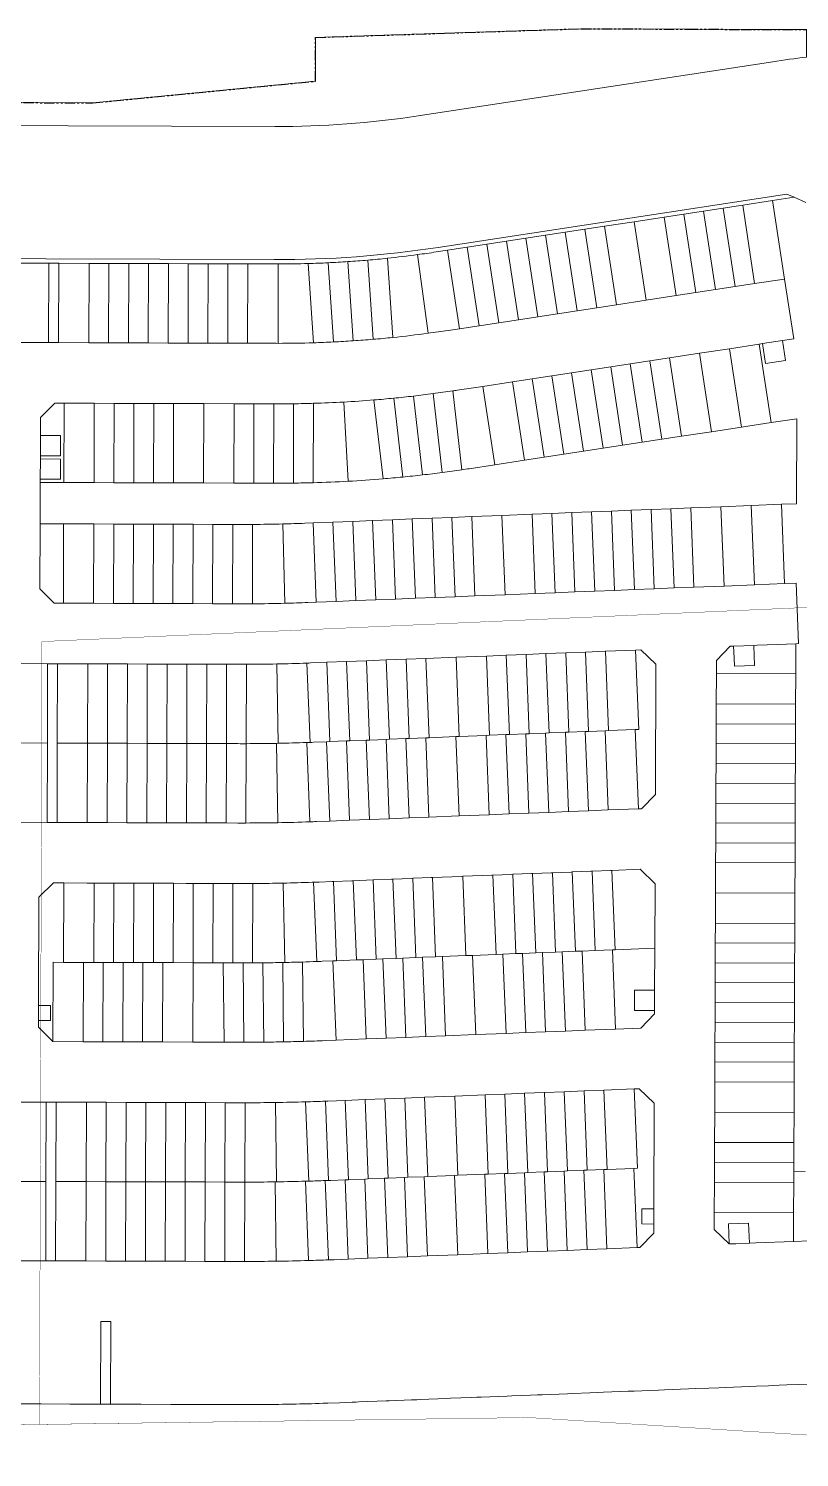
# Model space of a CAD drawing. Header units: centimetres. Extents: x -6122352 to 6876996, y -1694241 to 2592194.
# Drawn here: x -4931171 to -4698046, y 102503 to 534638 of the extents above; entities that cross this region are included whole.
import ezdxf

# ---------------------------------------------------------------- set-up
doc = ezdxf.new("R2010")
doc.units = ezdxf.units.CM
doc.header["$MEASUREMENT"] = 0
doc.linetypes.add('23585-XR-AR-DAMAC PLOT LIMITS$0$PHANTOM2', pattern=[1.25, 0.625, -0.125, 0.125, -0.125, 0.125, -0.125])
for name, color, linetype, lineweight, true_color in [('23585-XR-AR-DAMAC PLOT LIMITS$0$1-End units', 7, 'Continuous', 5, 0xf8991e), ('23585-XR-AR-DAMAC PLOT LIMITS$0$1-Open Space', 7, 'Continuous', 5, 0x90cf5a), ('23585-XR-AR-DAMAC PLOT LIMITS$0$1-Utility', 7, 'Continuous', 5, 0x8db1ff)]:
    doc.layers.add(name, color=color, linetype=linetype, lineweight=lineweight, true_color=true_color)
doc.layers.add('23585-XR-AR-DAMAC PLOT LIMITS$0$1-Mid units', color=41, linetype='Continuous', lineweight=5)
doc.layers.add('A-ANNO-TEXT', color=3, linetype='Continuous', lineweight=25)
doc.layers.add('23585-XR-AR-DAMAC PLOT LIMITS$0$D-Phase New', color=7, linetype='Continuous', true_color=0x000080)
doc.layers.add('23585-XR-AR-DAMAC PLOT LIMITS$0$PROJECT_LIMIT', color=1, linetype='Continuous')
doc.layers.add('@MI-REF LAYER', color=7, linetype='Continuous')

# ---------------------------------------------------------------- blocks, each defined once
blk = doc.blocks.new('23585-XR-AR-DAMAC PLOT LIMITS')
at = {"layer": '23585-XR-AR-DAMAC PLOT LIMITS$0$1-End units', "color": 251, "true_color": 0x636466}
for points in [[(496263.08, 2769435.82), (496257.99, 2769428.21), (496238.05, 2769441.57), (496243.14, 2769449.17)], [(496224.7, 2769421.63), (496244.64, 2769408.27), (496239.55, 2769400.67), (496219.61, 2769414.02)], [(496272.43, 2769416.88), (496292.37, 2769403.53), (496287.28, 2769395.93), (496267.34, 2769409.28)], [(496219.61, 2769414.02), (496239.55, 2769400.67), (496234.46, 2769393.07), (496214.52, 2769406.42)], [(496267.34, 2769409.28), (496287.28, 2769395.93), (496282.19, 2769388.32), (496262.25, 2769401.68)], [(496262.25, 2769401.68), (496282.19, 2769388.32), (496277.1, 2769380.72), (496257.16, 2769394.07)], [(496312.68, 2769389.1), (496331.01, 2769373.61), (496325.1, 2769366.62), (496306.78, 2769382.12)], [(496306.78, 2769382.12), (496325.1, 2769366.62), (496319.19, 2769359.63), (496300.87, 2769375.13)], [(496300.87, 2769375.13), (496319.19, 2769359.63), (496313.29, 2769352.65), (496294.96, 2769368.14)], [(496360.17, 2769351.43), (496343.89, 2769333.8), (496337.16, 2769340), (496353.44, 2769357.64)], [(496250.39, 2769340.84), (496245.3, 2769333.23), (496225.36, 2769346.59), (496230.45, 2769354.19)], [(496263.97, 2769331.49), (496282.3, 2769315.99), (496276.39, 2769309.01), (496258.06, 2769324.5)], [(496333.06, 2769310.52), (496327.82, 2769304.32), (496309.49, 2769319.81), (496315.4, 2769326.8), (496333.72, 2769311.3)], [(496258.06, 2769324.5), (496276.39, 2769309.01), (496270.48, 2769302.02), (496252.15, 2769317.51)], [(496402.16, 2769312.67), (496385.88, 2769295.03), (496379.16, 2769301.24), (496395.44, 2769318.87)], [(496351.39, 2769295.02), (496345.48, 2769288.04), (496327.15, 2769303.53), (496327.82, 2769304.32), (496333.06, 2769310.52)], [(496408.88, 2769306.46), (496392.6, 2769288.82), (496385.88, 2769295.03), (496402.16, 2769312.67)], [(496304.57, 2769276.83), (496303.91, 2769276.04), (496298.66, 2769269.84), (496280.34, 2769285.33), (496286.25, 2769292.32)], [(496178.45, 2769287.6), (496196.1, 2769271.33), (496189.89, 2769264.6), (496172.25, 2769280.87)], [(496117.52, 2769283.9), (496135.16, 2769267.64), (496128.96, 2769260.91), (496111.31, 2769277.18)], [(496298.66, 2769269.84), (496298, 2769269.05), (496292.76, 2769262.85), (496274.43, 2769278.35), (496280.34, 2769285.33)], [(496371.48, 2769283.42), (496385.8, 2769270.2), (496378.03, 2769261.02), (496359.7, 2769276.51), (496365.21, 2769283.03)], [(496172.25, 2769280.87), (496189.89, 2769264.6), (496183.69, 2769257.87), (496166.05, 2769274.14)], [(496109.28, 2769274.97), (496126.93, 2769258.7), (496120.73, 2769251.98), (496103.08, 2769268.24)], [(496322.24, 2769260.54), (496316.33, 2769253.56), (496298, 2769269.05), (496298.66, 2769269.84), (496303.91, 2769276.04)], [(496450.88, 2769267.69), (496434.6, 2769250.06), (496427.87, 2769256.27), (496444.15, 2769273.9)], [(496316.33, 2769253.56), (496310.42, 2769246.57), (496292.09, 2769262.07), (496292.76, 2769262.85), (496298, 2769269.05)], [(496457.6, 2769261.49), (496441.32, 2769243.85), (496434.6, 2769250.06), (496450.88, 2769267.69)], [(496395.83, 2769244.9), (496389.92, 2769237.91), (496371.6, 2769253.41), (496374.16, 2769256.44), (496377.5, 2769260.4)], [(496149.78, 2769256.5), (496167.43, 2769240.23), (496161.22, 2769233.5), (496143.58, 2769249.77)], [(496473.14, 2769247.14), (496456.86, 2769229.51), (496450.14, 2769235.71), (496466.42, 2769253.35)], [(496354.79, 2769233.53), (496350.19, 2769228.1), (496348.88, 2769226.54), (496330.55, 2769242.04), (496336.21, 2769248.73), (496336.46, 2769249.02)], [(496348.88, 2769226.54), (496344.28, 2769221.11), (496342.97, 2769219.55), (496324.64, 2769235.05), (496330.3, 2769241.74), (496330.55, 2769242.04)], [(496430.65, 2769220.56), (496425.4, 2769214.36), (496407.08, 2769229.86), (496412.99, 2769236.85), (496431.31, 2769221.35)], [(496176.62, 2769231.75), (496194.27, 2769215.49), (496188.07, 2769208.76), (496170.42, 2769225.02)], [(496374.43, 2769219.59), (496368.52, 2769212.6), (496350.19, 2769228.1), (496354.79, 2769233.53), (496356.1, 2769235.08)], [(496368.52, 2769212.6), (496362.61, 2769205.61), (496344.28, 2769221.11), (496348.88, 2769226.54), (496350.19, 2769228.1)], [(496448.98, 2769205.07), (496443.07, 2769198.08), (496424.74, 2769213.58), (496425.4, 2769214.36), (496430.65, 2769220.56)], [(496206.56, 2769201.82), (496224.21, 2769185.56), (496218.01, 2769178.83), (496200.36, 2769195.09)], [(496347.12, 2769187.29), (496341.21, 2769180.3), (496322.88, 2769195.79), (496323.6, 2769196.65), (496327.47, 2769201.23), (496328.79, 2769202.78)], [(496402.16, 2769186.87), (496401.5, 2769186.09), (496396.25, 2769179.89), (496377.93, 2769195.38), (496383.83, 2769202.37)], [(496198.33, 2769192.89), (496215.97, 2769176.62), (496209.77, 2769169.89), (496192.12, 2769186.16)], [(496396.25, 2769179.89), (496395.59, 2769179.1), (496390.34, 2769172.9), (496372.02, 2769188.39), (496377.93, 2769195.38)], [(496224.21, 2769185.56), (496241.85, 2769169.29), (496235.65, 2769162.56), (496218.01, 2769178.83)], [(496419.82, 2769170.59), (496413.92, 2769163.6), (496395.59, 2769179.1), (496396.25, 2769179.89), (496401.5, 2769186.09)], [(496413.92, 2769163.6), (496408.01, 2769156.62), (496389.68, 2769172.11), (496390.34, 2769172.9), (496395.59, 2769179.1)], [(496215.97, 2769176.62), (496233.62, 2769160.36), (496227.42, 2769153.63), (496209.77, 2769169.89)], [(496318.78, 2769154.92), (496312.37, 2769147.96), (496294.72, 2769164.23), (496298.79, 2769168.64), (496300.92, 2769170.96)], [(496312.37, 2769147.96), (496306.17, 2769141.24), (496288.52, 2769157.5), (496290.65, 2769159.82), (496294.72, 2769164.23)], [(496256.74, 2769158.44), (496274.39, 2769142.17), (496272.25, 2769139.86), (496268.19, 2769135.44), (496250.54, 2769151.71), (496255.31, 2769156.89)], [(496289.9, 2769123.59), (496283.7, 2769116.86), (496266.05, 2769133.13), (496268.19, 2769135.44), (496272.25, 2769139.86)], [(496304.06, 2769111.95), (496321.7, 2769095.68), (496315.5, 2769088.95), (496297.86, 2769105.22)], [(496313.47, 2769086.75), (496307.27, 2769080.02), (496289.62, 2769096.29), (496295.82, 2769103.01)], [(496321.7, 2769095.68), (496339.35, 2769079.42), (496333.15, 2769072.69), (496315.5, 2769088.95)], [(496313.47, 2769086.75), (496331.12, 2769070.48), (496324.91, 2769063.75), (496307.27, 2769080.02)]]:
    blk.add_lwpolyline(points, close=True, dxfattribs=at)
for points in [[(496207.75, 2769353.18), (496205.8, 2769350.28, -0.004464), (496202.37, 2769345.25), (496182.67, 2769358.96, 0.004464), (496185.86, 2769363.63), (496187.81, 2769366.54)], [(496202.37, 2769345.25, -0.007897), (496196.09, 2769336.51), (496177.33, 2769351.51, 0.00723), (496182.67, 2769358.96)], [(496245.3, 2769333.23), (496240.95, 2769326.74, -0.001457), (496239.7, 2769324.89), (496220.26, 2769338.98, 0.000934), (496221.01, 2769340.09), (496225.36, 2769346.59)], [(496181.09, 2769317.77, -0.007897), (496173.95, 2769309.72), (496156.25, 2769325.93, 0.00723), (496162.34, 2769332.77)], [(496173.95, 2769309.72, -0.000806), (496173.2, 2769308.91), (496167.7, 2769302.93), (496150.05, 2769319.2), (496155.56, 2769325.17, 0.000806), (496156.25, 2769325.93)], [(496225.62, 2769305.46, -0.0069), (496219.03, 2769297.18), (496200.46, 2769312.39, 0.006376), (496206.18, 2769319.55)], [(496219.03, 2769297.18, -0.006895), (496212.23, 2769289.1), (496194.57, 2769305.38, 0.006376), (496200.46, 2769312.39)], [(496239.49, 2769265.36), (496237.86, 2769263.44, -0.003554), (496233.32, 2769258.15), (496215.21, 2769273.9, 0.003554), (496219.54, 2769278.94), (496221.16, 2769280.86)], [(496233.32, 2769258.15, -0.005011), (496226.79, 2769250.79), (496209.14, 2769267.06, 0.004901), (496215.21, 2769273.9)], [(496269.51, 2769235.36, -0.000482), (496268.85, 2769234.58, -0.004035), (496263.21, 2769228.07), (496245.2, 2769243.93, 0.004495), (496251.18, 2769250.86)], [(496263.21, 2769228.07), (496262.85, 2769227.66, -0.004291), (496256.74, 2769220.85), (496239.09, 2769237.12, 0.004493), (496245.2, 2769243.93)], [(496287.17, 2769219.08, -0.004334), (496280.85, 2769211.78), (496262.85, 2769227.66), (496263.21, 2769228.07, 0.004035), (496268.85, 2769234.58)], [(496280.85, 2769211.78, -0.004341), (496274.38, 2769204.59), (496256.74, 2769220.85, 0.004291), (496262.85, 2769227.66)], [(496319.72, 2769192.06, -0.00178), (496316.95, 2769188.82, -0.002243), (496313.42, 2769184.77), (496295.39, 2769200.61, 0.003796), (496301.1, 2769207.22), (496301.4, 2769207.56)], [(496313.42, 2769184.77), (496313.01, 2769184.3, -0.002502), (496309.02, 2769179.82, -0.001314), (496306.91, 2769177.48), (496289.26, 2769193.74, 0.003459), (496294.57, 2769199.68, 0.000537), (496295.39, 2769200.61)], [(496341.21, 2769180.3), (496339.12, 2769177.83, -0.002661), (496334.81, 2769172.78), (496316.95, 2769188.82, 0.00178), (496319.72, 2769192.06, 0.000689), (496320.79, 2769193.32), (496322.88, 2769195.79)], [(496367.08, 2769145.43), (496366.4, 2769144.65, -0.003274), (496360.65, 2769138.1), (496342.71, 2769154.04, 0.003566), (496348.75, 2769160.93)], [(496360.65, 2769138.1), (496360.36, 2769137.77, -0.003436), (496354.23, 2769130.98), (496336.59, 2769147.24, 0.003565), (496342.71, 2769154.04)], [(496384.73, 2769129.15, -0.003539), (496378.29, 2769121.82), (496360.36, 2769137.77), (496360.65, 2769138.1, 0.003274), (496366.4, 2769144.65)], [(496378.29, 2769121.82, -0.003469), (496371.88, 2769114.71), (496354.23, 2769130.98, 0.003436), (496360.36, 2769137.77)]]:
    blk.add_lwpolyline(points, format="xyb", close=True, dxfattribs=at)
at = {"layer": '23585-XR-AR-DAMAC PLOT LIMITS$0$1-Mid units', "color": 251, "true_color": 0x636466}
for points in [[(496238.05, 2769441.57), (496257.99, 2769428.21), (496254.66, 2769423.23), (496234.71, 2769436.58)], [(496234.71, 2769436.58), (496254.66, 2769423.23), (496251.32, 2769418.24), (496231.37, 2769431.6)], [(496231.37, 2769431.6), (496251.32, 2769418.24), (496247.98, 2769413.26), (496228.04, 2769426.61)], [(496228.04, 2769426.61), (496247.98, 2769413.26), (496244.64, 2769408.27), (496224.7, 2769421.63)], [(496214.52, 2769406.42), (496234.46, 2769393.07), (496231.12, 2769388.08), (496211.18, 2769401.43)], [(496211.18, 2769401.43), (496231.12, 2769388.08), (496227.78, 2769383.1), (496207.84, 2769396.45)], [(496207.84, 2769396.45), (496227.78, 2769383.1), (496224.44, 2769378.11), (496204.5, 2769391.46)], [(496204.5, 2769391.46), (496224.44, 2769378.11), (496221.1, 2769373.12), (496201.16, 2769386.48)], [(496257.16, 2769394.07), (496277.1, 2769380.72), (496273.76, 2769375.74), (496253.82, 2769389.09)], [(496201.16, 2769386.48), (496221.1, 2769373.12), (496217.77, 2769368.14), (496197.82, 2769381.49)], [(496253.82, 2769389.09), (496273.76, 2769375.74), (496270.42, 2769370.75), (496250.48, 2769384.1)], [(496250.48, 2769384.1), (496270.42, 2769370.75), (496267.08, 2769365.76), (496247.14, 2769379.12)], [(496197.82, 2769381.49), (496217.77, 2769368.14), (496214.43, 2769363.15), (496194.49, 2769376.51)], [(496247.14, 2769379.12), (496267.08, 2769365.76), (496263.74, 2769360.78), (496243.8, 2769374.13)], [(496194.49, 2769376.51), (496214.43, 2769363.15), (496211.09, 2769358.17), (496191.15, 2769371.52)], [(496243.8, 2769374.13), (496263.74, 2769360.78), (496260.41, 2769355.79), (496240.46, 2769369.15)], [(496191.15, 2769371.52), (496211.09, 2769358.17), (496207.75, 2769353.18), (496187.81, 2769366.54)], [(496240.46, 2769369.15), (496260.41, 2769355.79), (496257.07, 2769350.81), (496237.13, 2769364.16)], [(496294.96, 2769368.14), (496313.29, 2769352.65), (496309.41, 2769348.06), (496291.09, 2769363.56)], [(496237.13, 2769364.16), (496257.07, 2769350.81), (496253.73, 2769345.82), (496233.79, 2769359.18)], [(496291.09, 2769363.56), (496309.41, 2769348.06), (496305.54, 2769343.48), (496287.21, 2769358.98)], [(496233.79, 2769359.18), (496253.73, 2769345.82), (496250.39, 2769340.84), (496230.45, 2769354.19)], [(496287.21, 2769358.98), (496305.54, 2769343.48), (496301.67, 2769338.9), (496283.34, 2769354.4)], [(496283.34, 2769354.4), (496301.67, 2769338.9), (496297.79, 2769334.32), (496279.46, 2769349.82)], [(496279.46, 2769349.82), (496297.79, 2769334.32), (496293.92, 2769329.74), (496275.59, 2769345.23)], [(496364.58, 2769347.36), (496348.3, 2769329.73), (496343.89, 2769333.8), (496360.17, 2769351.43)], [(496275.59, 2769345.23), (496293.92, 2769329.74), (496290.04, 2769325.16), (496271.72, 2769340.65)], [(496368.98, 2769343.29), (496352.71, 2769325.66), (496348.3, 2769329.73), (496364.58, 2769347.36)], [(496373.39, 2769339.22), (496357.11, 2769321.59), (496352.71, 2769325.66), (496368.98, 2769343.29)], [(496271.72, 2769340.65), (496290.04, 2769325.16), (496286.17, 2769320.57), (496267.84, 2769336.07)], [(496377.8, 2769335.15), (496361.52, 2769317.52), (496357.11, 2769321.59), (496373.39, 2769339.22)], [(496267.84, 2769336.07), (496286.17, 2769320.57), (496282.3, 2769315.99), (496263.97, 2769331.49)], [(496382.21, 2769331.08), (496365.93, 2769313.45), (496361.52, 2769317.52), (496377.8, 2769335.15)], [(496386.62, 2769327.01), (496370.34, 2769309.38), (496365.93, 2769313.45), (496382.21, 2769331.08)], [(496391.03, 2769322.94), (496374.75, 2769305.31), (496370.34, 2769309.38), (496386.62, 2769327.01)], [(496395.44, 2769318.87), (496379.16, 2769301.24), (496374.75, 2769305.31), (496391.03, 2769322.94)], [(496150.05, 2769319.2), (496167.7, 2769302.93), (496163.63, 2769298.52), (496145.98, 2769314.79)], [(496252.15, 2769317.51), (496270.48, 2769302.02), (496266.61, 2769297.44), (496248.28, 2769312.93)], [(496327.82, 2769304.32), (496327.15, 2769303.53), (496323.94, 2769299.73), (496305.62, 2769315.23), (496309.49, 2769319.81)], [(496145.98, 2769314.79), (496163.63, 2769298.52), (496159.56, 2769294.11), (496141.92, 2769310.37)], [(496323.94, 2769299.73), (496323.28, 2769298.95), (496320.07, 2769295.15), (496301.74, 2769310.65), (496305.62, 2769315.23)], [(496141.92, 2769310.37), (496159.56, 2769294.11), (496155.5, 2769289.7), (496137.85, 2769305.96)], [(496248.28, 2769312.93), (496266.61, 2769297.44), (496262.73, 2769292.86), (496244.4, 2769308.35)], [(496320.07, 2769295.15), (496319.4, 2769294.37), (496316.19, 2769290.57), (496297.87, 2769306.07), (496301.74, 2769310.65)], [(496137.85, 2769305.96), (496155.5, 2769289.7), (496151.43, 2769285.28), (496133.78, 2769301.55)], [(496244.4, 2769308.35), (496262.73, 2769292.86), (496258.86, 2769288.27), (496240.53, 2769303.77)], [(496316.19, 2769290.57), (496315.53, 2769289.79), (496312.32, 2769285.99), (496293.99, 2769301.49), (496297.87, 2769306.07)], [(496413.29, 2769302.39), (496397.01, 2769284.75), (496392.6, 2769288.82), (496408.88, 2769306.46)], [(496133.78, 2769301.55), (496151.43, 2769285.28), (496147.36, 2769280.87), (496129.72, 2769297.14)], [(496240.53, 2769303.77), (496258.86, 2769288.27), (496254.98, 2769283.69), (496236.66, 2769299.19)], [(496312.32, 2769285.99), (496311.66, 2769285.2), (496308.45, 2769281.41), (496290.12, 2769296.9), (496293.99, 2769301.49)], [(496345.48, 2769288.04), (496341.61, 2769283.45), (496323.28, 2769298.95), (496323.94, 2769299.73), (496327.15, 2769303.53)], [(496417.7, 2769298.32), (496401.42, 2769280.68), (496397.01, 2769284.75), (496413.29, 2769302.39)], [(496129.72, 2769297.14), (496147.36, 2769280.87), (496143.3, 2769276.46), (496125.65, 2769292.73)], [(496204.23, 2769280.15), (496200.16, 2769275.74), (496182.52, 2769292.01), (496186.58, 2769296.42)], [(496236.66, 2769299.19), (496254.98, 2769283.69), (496251.11, 2769279.11), (496232.78, 2769294.61)], [(496308.45, 2769281.41), (496307.78, 2769280.62), (496304.57, 2769276.83), (496286.25, 2769292.32), (496290.12, 2769296.9)], [(496341.61, 2769283.45), (496337.73, 2769278.87), (496319.4, 2769294.37), (496320.07, 2769295.15), (496323.28, 2769298.95)], [(496422.11, 2769294.25), (496405.83, 2769276.61), (496401.42, 2769280.68), (496417.7, 2769298.32)], [(496125.65, 2769292.73), (496143.3, 2769276.46), (496139.23, 2769272.05), (496121.58, 2769288.32)], [(496182.52, 2769292.01), (496200.16, 2769275.74), (496196.1, 2769271.33), (496178.45, 2769287.6)], [(496232.78, 2769294.61), (496251.11, 2769279.11), (496247.24, 2769274.53), (496228.91, 2769290.02)], [(496337.73, 2769278.87), (496333.86, 2769274.29), (496315.53, 2769289.79), (496316.19, 2769290.57), (496319.4, 2769294.37)], [(496426.52, 2769290.18), (496410.24, 2769272.54), (496405.83, 2769276.61), (496422.11, 2769294.25)], [(496121.58, 2769288.32), (496139.23, 2769272.05), (496135.16, 2769267.64), (496117.52, 2769283.9)], [(496228.91, 2769290.02), (496247.24, 2769274.53), (496243.36, 2769269.95), (496225.03, 2769285.44)], [(496333.86, 2769274.29), (496329.98, 2769269.71), (496311.66, 2769285.2), (496312.32, 2769285.99), (496315.53, 2769289.79)], [(496430.93, 2769286.11), (496414.65, 2769268.48), (496410.24, 2769272.54), (496426.52, 2769290.18)], [(496225.03, 2769285.44), (496243.36, 2769269.95), (496239.49, 2769265.36), (496221.16, 2769280.86)], [(496329.98, 2769269.71), (496326.11, 2769265.13), (496307.78, 2769280.62), (496308.45, 2769281.41), (496311.66, 2769285.2)], [(496435.34, 2769282.04), (496419.06, 2769264.41), (496414.65, 2769268.48), (496430.93, 2769286.11)], [(496326.11, 2769265.13), (496322.24, 2769260.54), (496303.91, 2769276.04), (496304.57, 2769276.83), (496307.78, 2769280.62)], [(496439.74, 2769277.97), (496423.46, 2769260.34), (496419.06, 2769264.41), (496435.34, 2769282.04)], [(496166.05, 2769274.14), (496183.69, 2769257.87), (496179.63, 2769253.46), (496161.98, 2769269.73)], [(496292.76, 2769262.85), (496292.09, 2769262.07), (496288.88, 2769258.27), (496270.56, 2769273.77), (496274.43, 2769278.35)], [(496359.7, 2769276.51), (496378.03, 2769261.02), (496377.5, 2769260.4), (496374.16, 2769256.44), (496355.83, 2769271.93), (496359.45, 2769276.22)], [(496444.15, 2769273.9), (496427.87, 2769256.27), (496423.46, 2769260.34), (496439.74, 2769277.97)], [(496288.88, 2769258.27), (496288.22, 2769257.48), (496285.01, 2769253.69), (496266.68, 2769269.18), (496270.56, 2769273.77)], [(496374.16, 2769256.44), (496371.6, 2769253.41), (496370.28, 2769251.85), (496351.95, 2769267.35), (496355.58, 2769271.64), (496355.83, 2769271.93)], [(496179.63, 2769253.46), (496175.56, 2769249.05), (496157.91, 2769265.32), (496161.98, 2769269.73)], [(496285.01, 2769253.69), (496284.34, 2769252.9), (496281.13, 2769249.11), (496262.81, 2769264.6), (496266.68, 2769269.18)], [(496370.28, 2769251.85), (496367.72, 2769248.83), (496366.41, 2769247.27), (496348.08, 2769262.77), (496351.71, 2769267.06), (496351.95, 2769267.35)], [(496157.91, 2769265.32), (496175.56, 2769249.05), (496171.49, 2769244.64), (496153.85, 2769260.91)], [(496205.09, 2769262.63), (496222.73, 2769246.37), (496218.67, 2769241.95), (496201.02, 2769258.22)], [(496281.13, 2769249.11), (496280.47, 2769248.32), (496277.26, 2769244.52), (496258.93, 2769260.02), (496262.81, 2769264.6)], [(496310.42, 2769246.57), (496306.55, 2769241.99), (496288.22, 2769257.48), (496288.88, 2769258.27), (496292.09, 2769262.07)], [(496348.08, 2769262.77), (496366.41, 2769247.27), (496363.85, 2769244.25), (496362.53, 2769242.69), (496344.21, 2769258.19), (496347.83, 2769262.47)], [(496462.01, 2769257.42), (496445.73, 2769239.78), (496441.32, 2769243.85), (496457.6, 2769261.49)], [(496153.85, 2769260.91), (496171.49, 2769244.64), (496167.43, 2769240.23), (496149.78, 2769256.5)], [(496201.02, 2769258.22), (496218.67, 2769241.95), (496214.6, 2769237.54), (496196.95, 2769253.81)], [(496277.26, 2769244.52), (496276.6, 2769243.74), (496273.39, 2769239.94), (496255.06, 2769255.44), (496258.93, 2769260.02)], [(496306.55, 2769241.99), (496302.67, 2769237.41), (496284.34, 2769252.9), (496285.01, 2769253.69), (496288.22, 2769257.48)], [(496344.21, 2769258.19), (496362.53, 2769242.69), (496359.97, 2769239.66), (496358.66, 2769238.11), (496340.33, 2769253.61), (496343.96, 2769257.89)], [(496463.96, 2769255.61), (496466.42, 2769253.35), (496450.14, 2769235.71), (496445.73, 2769239.78), (496462.01, 2769257.42)], [(496196.95, 2769253.81), (496214.6, 2769237.54), (496210.53, 2769233.13), (496192.89, 2769249.4)], [(496302.67, 2769237.41), (496298.8, 2769232.83), (496280.47, 2769248.32), (496281.13, 2769249.11), (496284.34, 2769252.9)], [(496340.33, 2769253.61), (496358.66, 2769238.11), (496356.1, 2769235.08), (496354.79, 2769233.53), (496336.46, 2769249.02), (496340.08, 2769253.31)], [(496389.92, 2769237.91), (496386.05, 2769233.33), (496367.72, 2769248.83), (496370.28, 2769251.85), (496371.6, 2769253.41)], [(496192.89, 2769249.4), (496210.53, 2769233.13), (496206.47, 2769228.72), (496188.82, 2769244.99)], [(496298.8, 2769232.83), (496294.92, 2769228.24), (496276.6, 2769243.74), (496277.26, 2769244.52), (496280.47, 2769248.32)], [(496386.05, 2769233.33), (496382.18, 2769228.75), (496363.85, 2769244.25), (496366.41, 2769247.27), (496367.72, 2769248.83)], [(496188.82, 2769244.99), (496206.47, 2769228.72), (496202.4, 2769224.31), (496184.75, 2769240.57)], [(496382.18, 2769228.75), (496378.3, 2769224.17), (496359.97, 2769239.66), (496362.53, 2769242.69), (496363.85, 2769244.25)], [(496184.75, 2769240.57), (496202.4, 2769224.31), (496198.33, 2769219.9), (496180.69, 2769236.16)], [(496294.92, 2769228.24), (496291.05, 2769223.66), (496272.72, 2769239.16), (496273.39, 2769239.94), (496276.6, 2769243.74)], [(496378.3, 2769224.17), (496374.43, 2769219.59), (496356.1, 2769235.08), (496358.66, 2769238.11), (496359.97, 2769239.66)], [(496180.69, 2769236.16), (496198.33, 2769219.9), (496194.27, 2769215.49), (496176.62, 2769231.75)], [(496235.03, 2769232.7), (496252.67, 2769216.44), (496248.61, 2769212.02), (496230.96, 2769228.29)], [(496324.64, 2769235.05), (496342.97, 2769219.55), (496340.41, 2769216.53), (496339.1, 2769214.97), (496320.77, 2769230.47), (496324.39, 2769234.75)], [(496230.96, 2769228.29), (496248.61, 2769212.02), (496244.54, 2769207.61), (496226.89, 2769223.88)], [(496320.77, 2769230.47), (496339.1, 2769214.97), (496336.54, 2769211.94), (496335.22, 2769210.39), (496316.9, 2769225.89), (496320.52, 2769230.17)], [(496425.4, 2769214.36), (496424.74, 2769213.58), (496421.53, 2769209.78), (496403.2, 2769225.28), (496407.08, 2769229.86)], [(496226.89, 2769223.88), (496244.54, 2769207.61), (496240.47, 2769203.2), (496222.83, 2769219.47)], [(496316.9, 2769225.89), (496335.22, 2769210.39), (496332.66, 2769207.36), (496331.35, 2769205.81), (496313.02, 2769221.3), (496316.65, 2769225.59)], [(496421.53, 2769209.78), (496420.87, 2769209), (496417.66, 2769205.2), (496399.33, 2769220.7), (496403.2, 2769225.28)], [(496222.83, 2769219.47), (496240.47, 2769203.2), (496236.41, 2769198.79), (496218.76, 2769215.06)], [(496331.35, 2769205.81), (496328.79, 2769202.78), (496327.47, 2769201.23), (496309.15, 2769216.72), (496313.02, 2769221.3)], [(496362.61, 2769205.61), (496358.74, 2769201.03), (496340.41, 2769216.53), (496342.97, 2769219.55), (496344.28, 2769221.11)], [(496417.66, 2769205.2), (496416.99, 2769204.41), (496413.78, 2769200.62), (496395.46, 2769216.11), (496399.33, 2769220.7)], [(496218.76, 2769215.06), (496236.41, 2769198.79), (496232.34, 2769194.38), (496214.69, 2769210.65)], [(496252.67, 2769216.44), (496270.32, 2769200.17), (496266.25, 2769195.76), (496248.61, 2769212.02)], [(496327.47, 2769201.23), (496323.6, 2769196.65), (496305.27, 2769212.14), (496308.9, 2769216.43), (496309.15, 2769216.72)], [(496358.74, 2769201.03), (496354.86, 2769196.45), (496336.54, 2769211.94), (496339.1, 2769214.97), (496340.41, 2769216.53)], [(496413.78, 2769200.62), (496413.12, 2769199.83), (496409.91, 2769196.04), (496391.58, 2769211.53), (496395.46, 2769216.11)], [(496214.69, 2769210.65), (496232.34, 2769194.38), (496228.27, 2769189.97), (496210.63, 2769206.23)], [(496248.61, 2769212.02), (496266.25, 2769195.76), (496262.19, 2769191.35), (496244.54, 2769207.61)], [(496354.86, 2769196.45), (496350.99, 2769191.87), (496332.66, 2769207.36), (496335.22, 2769210.39), (496336.54, 2769211.94)], [(496409.91, 2769196.04), (496409.24, 2769195.25), (496406.03, 2769191.45), (496387.71, 2769206.95), (496391.58, 2769211.53)], [(496443.07, 2769198.08), (496439.19, 2769193.5), (496420.87, 2769209), (496421.53, 2769209.78), (496424.74, 2769213.58)], [(496210.63, 2769206.23), (496228.27, 2769189.97), (496224.21, 2769185.56), (496206.56, 2769201.82)], [(496244.54, 2769207.61), (496262.19, 2769191.35), (496258.12, 2769186.94), (496240.47, 2769203.2)], [(496350.99, 2769191.87), (496347.12, 2769187.29), (496328.79, 2769202.78), (496331.35, 2769205.81), (496332.66, 2769207.36)], [(496406.03, 2769191.45), (496405.37, 2769190.67), (496402.16, 2769186.87), (496383.83, 2769202.37), (496387.71, 2769206.95)], [(496439.19, 2769193.5), (496435.32, 2769188.92), (496416.99, 2769204.41), (496417.66, 2769205.2), (496420.87, 2769209)], [(496240.47, 2769203.2), (496258.12, 2769186.94), (496254.05, 2769182.52), (496236.41, 2769198.79)], [(496416.99, 2769204.41), (496435.32, 2769188.92), (496431.45, 2769184.34), (496413.12, 2769199.83), (496413.78, 2769200.62)], [(496236.41, 2769198.79), (496254.05, 2769182.52), (496249.99, 2769178.11), (496232.34, 2769194.38)], [(496431.45, 2769184.34), (496427.57, 2769179.75), (496409.24, 2769195.25), (496409.91, 2769196.04), (496413.12, 2769199.83)], [(496232.34, 2769194.38), (496249.99, 2769178.11), (496245.92, 2769173.7), (496228.27, 2769189.97)], [(496427.57, 2769179.75), (496423.7, 2769175.17), (496405.37, 2769190.67), (496406.03, 2769191.45), (496409.24, 2769195.25)], [(496228.27, 2769189.97), (496245.92, 2769173.7), (496241.85, 2769169.29), (496224.21, 2769185.56)], [(496302.85, 2769173.05), (496300.92, 2769170.96), (496298.79, 2769168.64), (496281.14, 2769184.91), (496283.28, 2769187.22), (496285.21, 2769189.32)], [(496390.34, 2769172.9), (496389.68, 2769172.11), (496386.47, 2769168.32), (496368.14, 2769183.81), (496372.02, 2769188.39)], [(496423.7, 2769175.17), (496419.82, 2769170.59), (496401.5, 2769186.09), (496402.16, 2769186.87), (496405.37, 2769190.67)], [(496281.14, 2769184.91), (496298.79, 2769168.64), (496294.72, 2769164.23), (496277.08, 2769180.5), (496279.71, 2769183.35)], [(496386.47, 2769168.32), (496385.81, 2769167.53), (496382.6, 2769163.73), (496364.27, 2769179.23), (496368.14, 2769183.81)], [(496294.72, 2769164.23), (496290.65, 2769159.82), (496273.01, 2769176.09), (496275.64, 2769178.94), (496277.08, 2769180.5)], [(496382.6, 2769163.73), (496381.93, 2769162.95), (496378.72, 2769159.15), (496360.4, 2769174.65), (496364.27, 2769179.23)], [(496290.65, 2769159.82), (496288.52, 2769157.5), (496286.59, 2769155.41), (496268.94, 2769171.67), (496271.58, 2769174.53), (496273.01, 2769176.09)], [(496286.59, 2769155.41), (496284.45, 2769153.09), (496282.52, 2769151), (496264.88, 2769167.26), (496267.51, 2769170.12), (496268.94, 2769171.67)], [(496378.72, 2769159.15), (496378.06, 2769158.37), (496374.85, 2769154.57), (496356.52, 2769170.07), (496360.4, 2769174.65)], [(496408.01, 2769156.62), (496404.13, 2769152.04), (496385.81, 2769167.53), (496386.47, 2769168.32), (496389.68, 2769172.11)], [(496282.52, 2769151), (496280.39, 2769148.68), (496278.45, 2769146.58), (496260.81, 2769162.85), (496263.44, 2769165.71), (496264.88, 2769167.26)], [(496374.85, 2769154.57), (496374.18, 2769153.79), (496371.42, 2769150.52), (496370.97, 2769149.99), (496352.65, 2769165.49), (496353.09, 2769166.01), (496356.52, 2769170.07)], [(496404.13, 2769152.04), (496400.26, 2769147.45), (496381.93, 2769162.95), (496382.6, 2769163.73), (496385.81, 2769167.53)], [(496278.45, 2769146.58), (496276.32, 2769144.27), (496274.39, 2769142.17), (496256.74, 2769158.44), (496259.38, 2769161.3), (496260.81, 2769162.85)], [(496381.93, 2769162.95), (496400.26, 2769147.45), (496396.39, 2769142.87), (496378.06, 2769158.37), (496378.72, 2769159.15)], [(496306.17, 2769141.24), (496302.1, 2769136.82), (496284.45, 2769153.09), (496286.59, 2769155.41), (496288.52, 2769157.5)], [(496396.39, 2769142.87), (496392.51, 2769138.29), (496374.18, 2769153.79), (496374.85, 2769154.57), (496378.06, 2769158.37)], [(496302.1, 2769136.82), (496298.03, 2769132.41), (496280.39, 2769148.68), (496282.52, 2769151), (496284.45, 2769153.09)], [(496298.03, 2769132.41), (496293.97, 2769128), (496276.32, 2769144.27), (496278.45, 2769146.58), (496280.39, 2769148.68)], [(496293.97, 2769128), (496289.9, 2769123.59), (496272.25, 2769139.86), (496274.39, 2769142.17), (496276.32, 2769144.27)], [(496332.52, 2769142.83), (496350.17, 2769126.56), (496346.1, 2769122.15), (496328.46, 2769138.42)], [(496328.46, 2769138.42), (496346.1, 2769122.15), (496342.04, 2769117.74), (496324.39, 2769134.01)], [(496324.39, 2769134.01), (496342.04, 2769117.74), (496337.97, 2769113.33), (496320.32, 2769129.59)], [(496320.32, 2769129.59), (496337.97, 2769113.33), (496333.9, 2769108.92), (496316.26, 2769125.18)], [(496316.26, 2769125.18), (496333.9, 2769108.92), (496329.84, 2769104.5), (496312.19, 2769120.77)], [(496367.82, 2769110.3), (496363.75, 2769105.88), (496346.1, 2769122.15), (496350.17, 2769126.56)], [(496312.19, 2769120.77), (496329.84, 2769104.5), (496325.77, 2769100.09), (496308.12, 2769116.36)], [(496346.1, 2769122.15), (496363.75, 2769105.88), (496359.68, 2769101.47), (496342.04, 2769117.74)], [(496308.12, 2769116.36), (496325.77, 2769100.09), (496321.7, 2769095.68), (496304.06, 2769111.95)], [(496342.04, 2769117.74), (496359.68, 2769101.47), (496355.62, 2769097.06), (496337.97, 2769113.33)], [(496337.97, 2769113.33), (496355.62, 2769097.06), (496351.55, 2769092.65), (496333.9, 2769108.92)], [(496333.9, 2769108.92), (496351.55, 2769092.65), (496347.48, 2769088.24), (496329.84, 2769104.5)], [(496347.48, 2769088.24), (496343.42, 2769083.83), (496325.77, 2769100.09), (496329.84, 2769104.5)], [(496325.77, 2769100.09), (496343.42, 2769083.83), (496339.35, 2769079.42), (496321.7, 2769095.68)]]:
    blk.add_lwpolyline(points, close=True, dxfattribs=at)
for points in [[(496196.09, 2769336.51, -0.004402), (496192.46, 2769331.73), (496173.72, 2769346.72, 0.004736), (496177.33, 2769351.51)], [(496192.46, 2769331.73, -0.004401), (496188.75, 2769327.01), (496170.01, 2769342, 0.004734), (496173.72, 2769346.72)], [(496188.75, 2769327.01, -0.004401), (496184.96, 2769322.36), (496166.22, 2769337.35, 0.004735), (496170.01, 2769342)], [(496239.7, 2769324.89, -0.003916), (496236.3, 2769319.95), (496216.86, 2769334.04, 0.004178), (496220.26, 2769338.98)], [(496184.96, 2769322.36, -0.004402), (496181.09, 2769317.77), (496162.34, 2769332.77, 0.004736), (496166.22, 2769337.35)], [(496236.3, 2769319.95, -0.003915), (496232.81, 2769315.06), (496213.38, 2769329.15, 0.004177), (496216.86, 2769334.04)], [(496232.81, 2769315.06, -0.003915), (496229.25, 2769310.23), (496209.82, 2769324.32, 0.004177), (496213.38, 2769329.15)], [(496229.25, 2769310.23, -0.003916), (496225.62, 2769305.46), (496206.18, 2769319.55, 0.004178), (496209.82, 2769324.32)], [(496212.23, 2769289.1, -0.003916), (496208.26, 2769284.6), (496190.61, 2769300.86, 0.004178), (496194.57, 2769305.38)], [(496208.26, 2769284.6, -0.00384), (496204.31, 2769280.24), (496204.23, 2769280.15), (496186.58, 2769296.42), (496186.66, 2769296.5, 0.004097), (496190.61, 2769300.86)], [(496226.79, 2769250.79, -0.002145), (496223.95, 2769247.68), (496222.73, 2769246.37), (496205.09, 2769262.63), (496206.3, 2769263.95, 0.002255), (496209.14, 2769267.06)], [(496273.39, 2769239.94), (496272.72, 2769239.16), (496270.16, 2769236.13, -0.000473), (496269.51, 2769235.36), (496251.18, 2769250.86, 0.000495), (496251.84, 2769251.63), (496255.06, 2769255.44)], [(496256.74, 2769220.85, -0.001171), (496255.05, 2769219.01), (496252.67, 2769216.44), (496235.03, 2769232.7), (496237.4, 2769235.28, 0.001227), (496239.09, 2769237.12)], [(496291.05, 2769223.66), (496288.49, 2769220.64, -0.000914), (496287.17, 2769219.08), (496268.85, 2769234.58, 0.000482), (496269.51, 2769235.36, 0.000473), (496270.16, 2769236.13), (496272.72, 2769239.16)], [(496274.38, 2769204.59, -0.001121), (496272.69, 2769202.74), (496270.32, 2769200.17), (496252.67, 2769216.44), (496255.05, 2769219.01, 0.001171), (496256.74, 2769220.85)], [(496323.6, 2769196.65), (496322.88, 2769195.79), (496320.79, 2769193.32, -0.000689), (496319.72, 2769192.06), (496301.4, 2769207.56, 0.000717), (496302.47, 2769208.82), (496305.02, 2769211.85), (496305.27, 2769212.14)], [(496306.91, 2769177.48, -0.001189), (496304.99, 2769175.37, -0.000734), (496303.8, 2769174.08), (496302.85, 2769173.05), (496285.21, 2769189.32), (496286.15, 2769190.34, 0.001121), (496287.89, 2769192.24, 0.000882), (496289.26, 2769193.74)], [(496334.81, 2769172.78, -0.002406), (496330.86, 2769168.26), (496313.01, 2769184.3), (496313.42, 2769184.77, 0.002243), (496316.95, 2769188.82)], [(496330.86, 2769168.26, -0.002406), (496326.88, 2769163.78), (496309.02, 2769179.82, 0.002502), (496313.01, 2769184.3)], [(496326.88, 2769163.78, -0.002406), (496322.84, 2769159.33), (496304.99, 2769175.37, 0.001189), (496306.91, 2769177.48, 0.001314), (496309.02, 2769179.82)], [(496322.84, 2769159.33, -0.000831), (496321.44, 2769157.81), (496318.78, 2769154.92), (496300.92, 2769170.96), (496302.85, 2769173.05), (496303.8, 2769174.08, 0.000734), (496304.99, 2769175.37)], [(496370.97, 2769149.99), (496370.31, 2769149.21, -0.001867), (496367.08, 2769145.43), (496348.75, 2769160.93, 0.002337), (496352.65, 2769165.49)], [(496392.51, 2769138.29), (496389.75, 2769135.02, -0.000623), (496388.64, 2769133.71), (496370.31, 2769149.21), (496370.97, 2769149.99), (496371.42, 2769150.52), (496374.18, 2769153.79)], [(496388.64, 2769133.71, -0.002175), (496384.73, 2769129.15), (496366.4, 2769144.65), (496367.08, 2769145.43, 0.001867), (496370.31, 2769149.21)], [(496354.23, 2769130.98, -0.000938), (496352.54, 2769129.14), (496350.17, 2769126.56), (496332.52, 2769142.83), (496334.9, 2769145.41, 0.000973), (496336.59, 2769147.24)], [(496371.88, 2769114.71, -0.000905), (496370.19, 2769112.87), (496367.82, 2769110.3), (496350.17, 2769126.56), (496352.54, 2769129.14, 0.000938), (496354.23, 2769130.98)]]:
    blk.add_lwpolyline(points, format="xyb", close=True, dxfattribs=at)
at = {"layer": '23585-XR-AR-DAMAC PLOT LIMITS$0$1-Open Space', "color": 251, "true_color": 0x636466}
for points in [[(495585.56, 2768779.23), (495820.21, 2769033.41), (495877.5, 2769095.47), (496082.52, 2769317.57), (496123.12, 2769371.63), (496113.41, 2769380.59), (496116.93, 2769384.7), (496138.77, 2769410.17), (496165.7, 2769441.58), (496187.59, 2769465.28), (496198.52, 2769477.11), (496198.5, 2769477.12), (496211.93, 2769491.66), (496218.05, 2769486.01, 0.008053), (496212.21, 2769477.58), (496151.86, 2769387.46, -0.038687), (496124.92, 2769353.27), (495849.34, 2769054.31, -0.003111), (495832.52, 2769036.29, -0.003943), (495815.47, 2769018.47, 0.006222), (495780.97, 2768981.97), (495647.53, 2768837.21, 0.087876)], [(496250.36, 2769456.2), (496246.79, 2769454.62), (496243.14, 2769449.17), (496263.08, 2769435.82), (496278.29, 2769425.63), (496276.38, 2769422.78), (496281.45, 2769419.39), (496278.05, 2769414.32), (496272.99, 2769417.71), (496272.43, 2769416.88), (496292.37, 2769403.53), (496296.71, 2769410.01), (496315.61, 2769392.56), (496312.68, 2769389.1), (496331.01, 2769373.61), (496333.26, 2769376.27), (496347.23, 2769364.45), (496346.72, 2769363.84), (496353.44, 2769357.64), (496360.17, 2769351.43), (496364.58, 2769347.36), (496368.98, 2769343.29), (496373.39, 2769339.22), (496377.8, 2769335.15), (496382.21, 2769331.08), (496386.62, 2769327.01), (496391.03, 2769322.94), (496395.44, 2769318.87), (496402.16, 2769312.67), (496408.88, 2769306.46), (496413.29, 2769302.39), (496417.7, 2769298.32), (496422.11, 2769294.25), (496426.52, 2769290.18), (496430.93, 2769286.11), (496435.34, 2769282.04), (496439.74, 2769277.97), (496444.15, 2769273.9), (496450.88, 2769267.69), (496457.6, 2769261.49), (496462.01, 2769257.42), (496463.96, 2769255.61), (496466.28, 2769258.12, -0.108035)], [(495943.68, 2769097.26), (496154.51, 2769325.99, 0.038688), (496185.3, 2769365.06), (496244.64, 2769453.66), (496246.79, 2769454.62), (496243.14, 2769449.17), (496238.05, 2769441.57), (496234.71, 2769436.58), (496231.37, 2769431.6), (496228.04, 2769426.61), (496224.7, 2769421.63), (496219.61, 2769414.02), (496214.52, 2769406.42), (496211.18, 2769401.43), (496207.84, 2769396.45), (496204.5, 2769391.46), (496201.16, 2769386.48), (496197.82, 2769381.49), (496194.49, 2769376.51), (496191.15, 2769371.52), (496187.81, 2769366.54), (496185.86, 2769363.63, -0.004464), (496182.67, 2769358.96, -0.00723), (496177.33, 2769351.51, -0.004736), (496173.72, 2769346.72, -0.004734), (496170.01, 2769342, -0.004735), (496166.22, 2769337.35, -0.004736), (496162.34, 2769332.77, -0.00723), (496156.25, 2769325.93, -0.000806), (496155.56, 2769325.17), (496150.05, 2769319.2), (496145.98, 2769314.79), (496141.92, 2769310.37), (496137.85, 2769305.96), (496133.78, 2769301.55), (496129.72, 2769297.14), (496125.65, 2769292.73), (496121.58, 2769288.32), (496117.52, 2769283.9), (496111.31, 2769277.18), (496109.28, 2769274.97), (496103.08, 2769268.24)], [(496514.62, 2769215.64), (496510.22, 2769210.44), (496508.71, 2769208.66), (496506.59, 2769206.14), (496504.24, 2769203.37), (496502.8, 2769201.67), (496498.26, 2769196.3), (496496.9, 2769194.68), (496494.97, 2769192.4), (496492.28, 2769189.23), (496490.99, 2769187.7), (496486.31, 2769182.16), (496485.08, 2769180.71), (496483.34, 2769178.65), (496480.33, 2769175.09), (496479.17, 2769173.72), (496474.35, 2769168.02), (496473.27, 2769166.73), (496471.72, 2769164.91), (496468.37, 2769160.95), (496467.36, 2769159.75), (496462.39, 2769153.88), (496461.45, 2769152.76), (496460.1, 2769151.16), (496456.42, 2769146.81), (496455.54, 2769145.77), (496450.44, 2769139.74), (496449.63, 2769138.79), (496448.48, 2769137.42), (496444.46, 2769132.67), (496443.73, 2769131.8), (496438.48, 2769125.6), (496437.86, 2769124.86), (496436.86, 2769123.67), (496432.51, 2769118.53), (496431.91, 2769117.82), (496426.53, 2769111.46), (496426, 2769110.84), (496425.23, 2769109.93), (496422.79, 2769107.04), (496420.48, 2769104.32), (496420.29, 2769104.1, -0.003179), (496414.19, 2769097.05), (496413.78, 2769096.59), (496413.71, 2769096.5, -0.003041), (496407.78, 2769089.84), (496407.3, 2769089.31), (496402.08, 2769083.58), (496401.4, 2769082.84), (496400.72, 2769082.11), (496395.13, 2769076.04), (496388.86, 2769069.24), (496388.73, 2769069.09), (496382.59, 2769062.44), (496382.52, 2769062.37), (496376.32, 2769055.64), (496374.29, 2769053.43), (496368.09, 2769046.7), (496368.02, 2769046.63), (496362.09, 2769040.2), (496355.68, 2769033.25)]]:
    blk.add_lwpolyline(points, format="xyb", dxfattribs=at)
blk.add_lwpolyline([(496312.68, 2769389.1), (496306.78, 2769382.12), (496300.87, 2769375.13), (496294.96, 2769368.14), (496291.09, 2769363.56), (496287.21, 2769358.98), (496283.34, 2769354.4), (496279.46, 2769349.82), (496275.59, 2769345.23), (496271.72, 2769340.65), (496267.84, 2769336.07), (496263.97, 2769331.49), (496258.06, 2769324.5), (496252.15, 2769317.51), (496248.28, 2769312.93), (496244.4, 2769308.35), (496240.53, 2769303.77), (496236.66, 2769299.19), (496232.78, 2769294.61), (496228.91, 2769290.02), (496225.03, 2769285.44), (496221.16, 2769280.86), (496219.54, 2769278.94, -0.003554), (496215.21, 2769273.9, -0.004901), (496209.14, 2769267.06, -0.002255), (496206.3, 2769263.95), (496205.09, 2769262.63), (496201.02, 2769258.22), (496196.95, 2769253.81), (496192.89, 2769249.4), (496188.82, 2769244.99), (496184.75, 2769240.57), (496180.69, 2769236.16), (496176.62, 2769231.75), (496170.42, 2769225.02), (496165.61, 2769219.8), (496156.41, 2769228.28), (496161.22, 2769233.5), (496167.43, 2769240.23), (496171.49, 2769244.64), (496175.56, 2769249.05), (496179.63, 2769253.46), (496183.69, 2769257.87), (496189.89, 2769264.6), (496196.1, 2769271.33), (496200.16, 2769275.74), (496204.23, 2769280.15), (496204.31, 2769280.24, 0.00384), (496208.26, 2769284.6, 0.003916), (496212.23, 2769289.1, 0.006895), (496219.03, 2769297.18, 0.0069), (496225.62, 2769305.46, 0.003916), (496229.25, 2769310.23, 0.003915), (496232.81, 2769315.06, 0.003915), (496236.3, 2769319.95, 0.003916), (496239.7, 2769324.89, 0.001457), (496240.95, 2769326.74), (496245.3, 2769333.23), (496250.39, 2769340.84), (496253.73, 2769345.82), (496257.07, 2769350.81), (496260.41, 2769355.79), (496263.74, 2769360.78), (496267.08, 2769365.76), (496270.42, 2769370.75), (496273.76, 2769375.74), (496277.1, 2769380.72), (496282.19, 2769388.32), (496287.28, 2769395.93), (496292.37, 2769403.53), (496296.71, 2769410.01), (496315.61, 2769392.56)], format="xyb", close=True, dxfattribs=at)
for points in [[(496353.44, 2769357.64), (496337.16, 2769340), (496334.27, 2769342.68), (496333.9, 2769348.68), (496334.54, 2769349.44), (496337.2, 2769347.2), (496339.2, 2769345.51), (496343.14, 2769350.16), (496338.48, 2769354.1), (496339.13, 2769354.87), (496343.07, 2769359.52), (496346.72, 2769363.84)], [(496322.72, 2769328.43), (496351.63, 2769301.75), (496352, 2769295.74), (496351.39, 2769295.02), (496333.06, 2769310.52), (496333.72, 2769311.3), (496315.4, 2769326.8), (496316.45, 2769328.04)], [(496126.93, 2769258.7), (496109.28, 2769274.97), (496111.31, 2769277.18), (496128.96, 2769260.91)], [(496400.76, 2769250.73), (496395.83, 2769244.9), (496377.5, 2769260.4), (496378.03, 2769261.02), (496385.8, 2769270.2), (496395.17, 2769261.55), (496391.02, 2769257.06), (496395.5, 2769252.92), (496399.65, 2769257.41), (496400.39, 2769256.73)], [(496143.58, 2769249.77), (496161.22, 2769233.5), (496156.41, 2769228.28), (496155.68, 2769228.96), (496159.81, 2769233.44), (496155.33, 2769237.58), (496151.19, 2769233.09), (496150.46, 2769233.77), (496154.59, 2769238.25), (496150.11, 2769242.39), (496145.97, 2769237.9), (496141.96, 2769241.6), (496141.71, 2769247.75)], [(496479.55, 2769241.23), (496472.2, 2769232.54), (496470.91, 2769231.01), (496466.25, 2769234.95), (496462.31, 2769230.29), (496466.97, 2769226.35), (496460.7, 2769225.96), (496456.86, 2769229.51), (496473.14, 2769247.14)], [(496443.75, 2769216.71), (496441.32, 2769214.07), (496444.67, 2769210.97), (496447.11, 2769213.61), (496449.15, 2769211.72), (496449.52, 2769205.71), (496448.98, 2769205.07), (496430.65, 2769220.56), (496431.31, 2769221.35), (496412.99, 2769236.85), (496413.97, 2769238.01), (496420.25, 2769238.4)], [(496170.42, 2769225.02), (496188.07, 2769208.76), (496186.2, 2769206.74), (496180.05, 2769206.49), (496165.61, 2769219.8)], [(496218.01, 2769178.83), (496235.65, 2769162.56), (496233.62, 2769160.36), (496215.97, 2769176.62), (496198.33, 2769192.89), (496200.36, 2769195.09)], [(496268.19, 2769135.44), (496266.05, 2769133.13), (496283.7, 2769116.86), (496277.55, 2769116.61), (496276.08, 2769117.97), (496278.51, 2769120.6), (496275.15, 2769123.7), (496272.72, 2769121.06), (496248.66, 2769143.25), (496248.41, 2769149.4), (496250.54, 2769151.71)], [(496315.5, 2769088.95), (496333.15, 2769072.69), (496331.12, 2769070.48), (496313.47, 2769086.75), (496295.82, 2769103.01), (496297.86, 2769105.22)], [(496376.32, 2769055.64), (496374.29, 2769053.43), (496355.91, 2769070.38), (496357.94, 2769072.58)]]:
    blk.add_lwpolyline(points, close=True, dxfattribs=at)
blk.add_lwpolyline([(496466.28, 2769258.12), (496463.96, 2769255.61), (496466.42, 2769253.35), (496473.14, 2769247.14), (496479.55, 2769241.23), (496489.11, 2769252.53)], dxfattribs=at)
at = {"layer": '23585-XR-AR-DAMAC PLOT LIMITS$0$1-Utility', "color": 251, "true_color": 0x636466}
for points in [[(496281.45, 2769419.39), (496278.05, 2769414.32), (496272.99, 2769417.71), (496276.38, 2769422.78)], [(496343.14, 2769350.16), (496339.2, 2769345.51), (496337.2, 2769347.2), (496334.54, 2769349.44), (496338.48, 2769354.1)], [(496395.17, 2769261.55), (496399.65, 2769257.41), (496395.5, 2769252.92), (496391.02, 2769257.06)], [(496150.11, 2769242.39), (496154.59, 2769238.25), (496150.46, 2769233.77), (496145.97, 2769237.9)], [(496159.81, 2769233.44), (496155.68, 2769228.96), (496151.19, 2769233.09), (496155.33, 2769237.58)], [(496466.25, 2769234.95), (496470.91, 2769231.01), (496468.26, 2769227.88), (496466.97, 2769226.35), (496462.31, 2769230.29)], [(496443.75, 2769216.71), (496447.11, 2769213.61), (496444.67, 2769210.97), (496441.32, 2769214.07)], [(496275.15, 2769123.7), (496278.51, 2769120.6), (496276.08, 2769117.97), (496272.72, 2769121.06)]]:
    blk.add_lwpolyline(points, close=True, dxfattribs=at)
at = {"layer": '23585-XR-AR-DAMAC PLOT LIMITS$0$D-Phase New', "color": 8, "const_width": 0.1}
for points in [[(496233.43, 2769514.94), (496198.5, 2769477.12), (496198.52, 2769477.11), (496187.59, 2769465.28), (496165.7, 2769441.58), (496138.77, 2769410.16), (496116.93, 2769384.7), (496113.41, 2769380.59), (496123.12, 2769371.63), (496082.52, 2769317.57), (495877.5, 2769095.47), (495820.21, 2769033.41), (495585.56, 2768779.23)], [(496681.41, 2769354.87), (496601.21, 2769277.62), (496464.74, 2769146.2), (496228.1, 2768880.43), (496168.33, 2768809.16), (496078.62, 2768680.77)]]:
    blk.add_lwpolyline(points, dxfattribs=at)
blk.add_lwpolyline([(496078.62, 2768680.77), (496168.33, 2768809.16), (496228.1, 2768880.43), (496366.34, 2769035.68), (496192.24, 2769196.16, -0.049904), (496746.31, 2769775.07)], format="xyb", dxfattribs=at)
blk.add_lwpolyline([(496900.1, 2769610.96), (496921.28, 2769621.25), (496936.56, 2769633.58), (496885.44, 2769737.97), (496874.35, 2769760.79), (496832.05, 2769846.37, 0.006928), (496746.31, 2769775.07, 0.049904), (496192.24, 2769196.16), (496366.34, 2769035.68), (496464.74, 2769146.2), (496601.21, 2769277.62), (496681.41, 2769354.87), (496699.47, 2769372.26), (496774.4, 2769438.43), (496894.23, 2769525.45), (496932.27, 2769551.82, -0.033948)], format="xyb", close=True, dxfattribs=at)
at = {"layer": '23585-XR-AR-DAMAC PLOT LIMITS$0$PROJECT_LIMIT', "linetype": '23585-XR-AR-DAMAC PLOT LIMITS$0$PHANTOM2', "ltscale": 5}
blk.add_lwpolyline([(495585.56, 2768779.23), (495820.21, 2769033.41), (495877.5, 2769095.47), (496082.52, 2769317.57), (496123.12, 2769371.63), (496113.41, 2769380.59), (496116.93, 2769384.7), (496138.77, 2769410.16), (496165.7, 2769441.58), (496187.59, 2769465.28), (496198.52, 2769477.11), (496198.5, 2769477.12), (496233.43, 2769514.94)], dxfattribs=at)
blk = doc.blocks.new('A$Cf093b529')
at = {"layer": 'A-ANNO-TEXT'}
blk.add_blockref('23585-XR-AR-DAMAC PLOT LIMITS', (-495391.99, -2768603.44), dxfattribs=at)

msp = doc.modelspace()

# ---------------------------------------------------------------- block references
at = {"layer": '@MI-REF LAYER', "xscale": 999.9999999999999, "yscale": 999.9999999999999, "zscale": 999.9999999999999, "rotation": 312.4882903633292}
msp.add_blockref('A$Cf093b529', (-5904718.73535, 539022.72011), dxfattribs=at)

doc.saveas('drawing.dxf')
